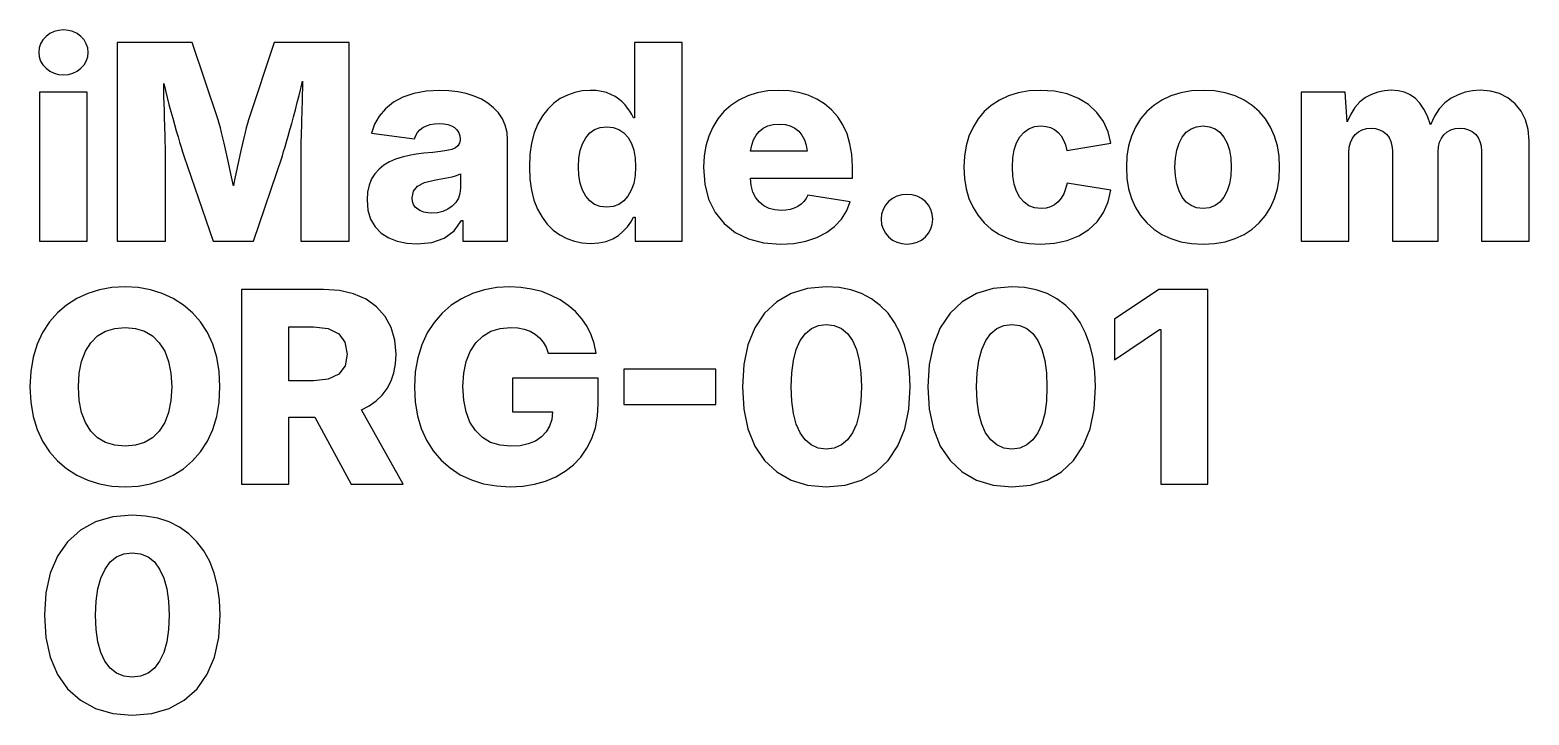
# Model space of a CAD drawing. Header units: metres. Extents: x 0.8 to 39.6, y 0.8 to 10.4.
# Drawn here: x 18.6 to 39.6, y 0.8 to 10.4 of the extents above; entities that cross this region are included whole.
import ezdxf

# ---------------------------------------------------------------- set-up
doc = ezdxf.new("R2010")
doc.units = ezdxf.units.M

msp = doc.modelspace()

# ---------------------------------------------------------------- linework, layer by layer
for p, q in [((18.829, 10.3088), (18.7846, 10.2606)), ((18.8822, 10.3489), (18.829, 10.3088)), ((18.9404, 10.3775), (18.8822, 10.3489)), ((19.0036, 10.3946), (18.9404, 10.3775)), ((19.0719, 10.4004), (19.0036, 10.3946)), ((19.1409, 10.3946), (19.0719, 10.4004)), ((19.2048, 10.3775), (19.1409, 10.3946)), ((19.2633, 10.3489), (19.2048, 10.3775)), ((19.3166, 10.3088), (19.2633, 10.3489)), ((19.361, 10.2606), (19.3166, 10.3088)), ((18.734, 10.1495), (18.7276, 10.0865)), ((18.7276, 10.0865), (18.734, 10.0236)), ((18.753, 10.2075), (18.734, 10.1495)), ((18.7846, 10.2606), (18.753, 10.2075)), ((19.3926, 10.2075), (19.361, 10.2606)), ((19.4117, 10.1495), (19.3926, 10.2075)), ((19.418, 10.0865), (19.4117, 10.1495)), ((19.4117, 10.0236), (19.418, 10.0865)), ((20.876, 10.2229), (19.8242, 10.2229)), ((19.8242, 10.2229), (19.8242, 7.43959)), ((21.2393, 9.13945), (20.876, 10.2229)), ((22.0214, 10.2229), (21.6638, 9.13945)), ((23.0751, 10.2229), (22.0214, 10.2229)), ((23.0751, 7.43959), (23.0751, 10.2229)), ((27.7363, 10.2229), (27.0709, 10.2229)), ((27.0709, 10.2229), (27.0709, 9.16933)), ((27.7363, 7.43959), (27.7363, 10.2229)), ((18.734, 10.0236), (18.753, 9.96558)), ((18.753, 9.96558), (18.7846, 9.91245)), ((18.7846, 9.91245), (18.829, 9.86423)), ((19.3166, 9.86423), (19.361, 9.91245)), ((19.361, 9.91245), (19.3926, 9.96558)), ((19.3926, 9.96558), (19.4117, 10.0236)), ((18.829, 9.86423), (18.8822, 9.82419)), ((18.8822, 9.82419), (18.9404, 9.79558)), ((18.9404, 9.79558), (19.0036, 9.77843)), ((19.0036, 9.77843), (19.0719, 9.77271)), ((19.0719, 9.77271), (19.1409, 9.77843)), ((19.1409, 9.77843), (19.2048, 9.79558)), ((19.2048, 9.79558), (19.2633, 9.82419)), ((19.2633, 9.82419), (19.3166, 9.86423)), ((22.3969, 9.58206), (22.4211, 9.68117)), ((22.4211, 9.68117), (22.4191, 9.58684)), ((19.4065, 9.528), (18.7391, 9.528)), ((18.7391, 9.528), (18.7391, 7.43959)), ((19.4065, 7.43959), (19.4065, 9.528)), ((20.4783, 9.55717), (20.4763, 9.64941)), ((20.4763, 9.64941), (20.5005, 9.55153)), ((20.4806, 9.46355), (20.4783, 9.55717)), ((20.4831, 9.36852), (20.4806, 9.46355)), ((20.5005, 9.55153), (20.5253, 9.45399)), ((20.5253, 9.45399), (20.5507, 9.3568)), ((22.3467, 9.38312), (22.3721, 9.48271)), ((22.3721, 9.48271), (22.3969, 9.58206)), ((22.4168, 9.49065), (22.4143, 9.39258)), ((22.4191, 9.58684), (22.4168, 9.49065)), ((23.8277, 9.46011), (23.6951, 9.38696)), ((23.9798, 9.51236), (23.8277, 9.46011)), ((24.1514, 9.54372), (23.9798, 9.51236)), ((24.3425, 9.55417), (24.1514, 9.54372)), ((24.4722, 9.54913), (24.3425, 9.55417)), ((24.5956, 9.53407), (24.4722, 9.54913)), ((24.7127, 9.50896), (24.5956, 9.53407)), ((24.8234, 9.47382), (24.7127, 9.50896)), ((24.9255, 9.42892), (24.8234, 9.47382)), ((26.1304, 9.48901), (26.0315, 9.43834)), ((26.233, 9.52521), (26.1304, 9.48901)), ((26.3393, 9.54692), (26.233, 9.52521)), ((26.4494, 9.55417), (26.3393, 9.54692)), ((26.5313, 9.5506), (26.4494, 9.55417)), ((26.6071, 9.53992), (26.5313, 9.5506)), ((26.6767, 9.52211), (26.6071, 9.53992)), ((26.74, 9.49718), (26.6767, 9.52211)), ((26.7976, 9.46671), (26.74, 9.49718)), ((26.8497, 9.43227), (26.7976, 9.46671)), ((28.6564, 9.47798), (28.5326, 9.41873)), ((28.7908, 9.52031), (28.6564, 9.47798)), ((28.9357, 9.5457), (28.7908, 9.52031)), ((29.091, 9.55417), (28.9357, 9.5457)), ((29.2369, 9.54651), (29.091, 9.55417)), ((29.3743, 9.52357), (29.2369, 9.54651)), ((29.5032, 9.48534), (29.3743, 9.52357)), ((29.6236, 9.43181), (29.5032, 9.48534)), ((32.3082, 9.47798), (32.1818, 9.41873)), ((32.4462, 9.52031), (32.3082, 9.47798)), ((32.596, 9.5457), (32.4462, 9.52031)), ((32.7574, 9.55417), (32.596, 9.5457)), ((32.9529, 9.54167), (32.7574, 9.55417)), ((33.1301, 9.5042), (32.9529, 9.54167)), ((33.289, 9.44173), (33.1301, 9.5042)), ((34.5847, 9.47798), (34.4583, 9.41873)), ((34.7227, 9.52031), (34.5847, 9.47798)), ((34.8725, 9.5457), (34.7227, 9.52031)), ((35.0339, 9.55417), (34.8725, 9.5457)), ((35.1953, 9.5457), (35.0339, 9.55417)), ((35.3449, 9.52031), (35.1953, 9.5457)), ((35.4827, 9.47798), (35.3449, 9.52031)), ((35.6086, 9.41873), (35.4827, 9.47798)), ((37.0233, 9.528), (36.4094, 9.528)), ((36.4094, 9.528), (36.4094, 7.43959)), ((37.0539, 9.11331), (37.0233, 9.528)), ((37.3092, 9.45236), (37.2305, 9.39229)), ((37.3945, 9.49771), (37.3092, 9.45236)), ((37.483, 9.53012), (37.3945, 9.49771)), ((37.5747, 9.54956), (37.483, 9.53012)), ((37.6696, 9.55603), (37.5747, 9.54956)), ((37.7668, 9.54892), (37.6696, 9.55603)), ((37.8554, 9.52754), (37.7668, 9.54892)), ((37.9355, 9.49194), (37.8554, 9.52754)), ((38.0072, 9.44208), (37.9355, 9.49194)), ((38.605, 9.49246), (38.5082, 9.44302)), ((38.7049, 9.52779), (38.605, 9.49246)), ((38.8081, 9.54897), (38.7049, 9.52779)), ((38.9146, 9.55603), (38.8081, 9.54897)), ((39.0579, 9.54425), (38.9146, 9.55603)), ((39.1878, 9.50887), (39.0579, 9.54425)), ((39.3042, 9.44991), (39.1878, 9.50887)), ((39.407, 9.36736), (39.3042, 9.44991)), ((20.4858, 9.27208), (20.4831, 9.36852)), ((20.4886, 9.17664), (20.4858, 9.27208)), ((20.5507, 9.3568), (20.5767, 9.25996)), ((20.5767, 9.25996), (20.6027, 9.16522)), ((22.2947, 9.18529), (22.3207, 9.28329)), ((22.3207, 9.28329), (22.3467, 9.38312)), ((22.4115, 9.29262), (22.401, 8.91811)), ((22.4143, 9.39258), (22.4115, 9.29262)), ((23.5837, 9.29713), (23.4951, 9.19481)), ((23.6951, 9.38696), (23.5837, 9.29713)), ((25.0165, 9.37457), (24.9255, 9.42892)), ((25.0966, 9.31078), (25.0165, 9.37457)), ((25.1657, 9.2375), (25.0966, 9.31078)), ((25.8561, 9.29216), (25.7823, 9.1963)), ((25.9391, 9.37283), (25.8561, 9.29216)), ((26.0315, 9.43834), (25.9391, 9.37283)), ((26.8965, 9.39384), (26.8497, 9.43227)), ((26.9379, 9.35146), (26.8965, 9.39384)), ((26.9743, 9.30681), (26.9379, 9.35146)), ((27.0061, 9.26157), (26.9743, 9.30681)), ((27.0331, 9.21574), (27.0061, 9.26157)), ((28.3225, 9.25644), (28.2377, 9.15515)), ((28.4208, 9.3443), (28.3225, 9.25644)), ((28.5326, 9.41873), (28.4208, 9.3443)), ((29.7336, 9.36339), (29.6236, 9.43181)), ((29.8311, 9.2805), (29.7336, 9.36339)), ((29.9162, 9.18312), (29.8311, 9.2805)), ((31.9688, 9.25644), (31.8833, 9.15515)), ((32.0683, 9.3443), (31.9688, 9.25644)), ((32.1818, 9.41873), (32.0683, 9.3443)), ((33.4296, 9.35426), (33.289, 9.44173)), ((33.5477, 9.24547), (33.4296, 9.35426)), ((33.6393, 9.11891), (33.5477, 9.24547)), ((34.2453, 9.25644), (34.1598, 9.15515)), ((34.3448, 9.3443), (34.2453, 9.25644)), ((34.4583, 9.41873), (34.3448, 9.3443)), ((35.7216, 9.3443), (35.6086, 9.41873)), ((35.8208, 9.25644), (35.7216, 9.3443)), ((35.9062, 9.15515), (35.8208, 9.25644)), ((37.1617, 9.31575), (37.1028, 9.22276)), ((37.2305, 9.39229), (37.1617, 9.31575)), ((38.0711, 9.37624), (38.0072, 9.44208)), ((38.1279, 9.29263), (38.0711, 9.37624)), ((38.1777, 9.1913), (38.1279, 9.29263)), ((38.3411, 9.29381), (38.275, 9.19206)), ((38.4189, 9.37746), (38.3411, 9.29381)), ((38.5082, 9.44302), (38.4189, 9.37746)), ((39.4911, 9.26416), (39.407, 9.36736)), ((39.5511, 9.1432), (39.4911, 9.26416)), ((20.4964, 8.91061), (20.4886, 9.17664)), ((20.6027, 9.16522), (20.6281, 9.07433)), ((20.6281, 9.07433), (20.6529, 8.98727)), ((21.2542, 9.08821), (21.2393, 9.13945)), ((21.2701, 9.02972), (21.2542, 9.08821)), ((21.2872, 8.96399), (21.2701, 9.02972)), ((21.633, 9.02948), (21.616, 8.96347)), ((21.649, 9.08815), (21.633, 9.02948)), ((21.6638, 9.13945), (21.649, 9.08815)), ((22.2445, 9.00081), (22.2693, 9.09113)), ((22.2693, 9.09113), (22.2947, 9.18529)), ((23.4293, 9.07999), (23.3863, 8.95267)), ((23.4951, 9.19481), (23.4293, 9.07999)), ((24.0662, 9.00143), (24.1072, 9.03296)), ((24.1072, 9.03296), (24.1553, 9.0583)), ((24.1553, 9.0583), (24.2095, 9.0764)), ((24.2095, 9.0764), (24.27, 9.08727)), ((24.27, 9.08727), (24.3367, 9.0909)), ((24.3367, 9.0909), (24.401, 9.08722)), ((24.401, 9.08722), (24.4579, 9.07617)), ((24.4579, 9.07617), (24.5076, 9.05779)), ((24.5076, 9.05779), (24.5499, 9.03206)), ((24.5499, 9.03206), (24.5838, 8.99954)), ((25.2214, 9.15527), (25.1657, 9.2375)), ((25.2611, 9.0645), (25.2214, 9.15527)), ((25.2849, 8.96521), (25.2611, 9.0645)), ((25.7179, 9.08527), (25.6656, 8.9586)), ((25.7823, 9.1963), (25.7179, 9.08527)), ((26.5122, 9.00568), (26.5918, 9.03458)), ((26.5918, 9.03458), (26.6827, 9.0442)), ((26.6827, 9.0442), (26.773, 9.03474)), ((26.773, 9.03474), (26.8526, 9.00636)), ((27.0556, 9.16933), (27.0331, 9.21574)), ((27.0709, 9.16933), (27.0556, 9.16933)), ((28.1664, 9.04045), (28.1099, 8.91414)), ((28.2377, 9.15515), (28.1664, 9.04045)), ((28.8743, 9.02429), (28.9392, 9.05609)), ((28.9392, 9.05609), (29.0134, 9.07518)), ((29.0134, 9.07518), (29.0968, 9.08156)), ((29.0968, 9.08156), (29.1791, 9.0753)), ((29.1791, 9.0753), (29.2521, 9.05656)), ((29.2521, 9.05656), (29.3158, 9.02534)), ((29.9889, 9.07127), (29.9162, 9.18312)), ((30.047, 8.94559), (29.9889, 9.07127)), ((31.8118, 9.04045), (31.7553, 8.91414)), ((31.8833, 9.15515), (31.8118, 9.04045)), ((32.5954, 9.01735), (32.6748, 9.0459)), ((32.6748, 9.0459), (32.7651, 9.05542)), ((32.7651, 9.05542), (32.8352, 9.0498)), ((32.8352, 9.0498), (32.8982, 9.03299)), ((32.8982, 9.03299), (32.9542, 9.00496)), ((33.7041, 8.97459), (33.6393, 9.11891)), ((34.0883, 9.04045), (34.0318, 8.91414)), ((34.1598, 9.15515), (34.0883, 9.04045)), ((34.8652, 9.01617), (34.9439, 9.04561)), ((34.9439, 9.04561), (35.0339, 9.05542)), ((35.0339, 9.05542), (35.1239, 9.04561)), ((35.1239, 9.04561), (35.2027, 9.01617)), ((35.9776, 9.04045), (35.9062, 9.15515)), ((36.0341, 8.91414), (35.9776, 9.04045)), ((37.1028, 9.22276), (37.0539, 9.11331)), ((38.2204, 9.0722), (38.1777, 9.1913)), ((38.275, 9.19206), (38.2204, 9.0722)), ((39.5872, 9.0045), (39.5511, 9.1432)), ((20.4984, 8.83093), (20.4964, 8.91061)), ((20.5, 8.75908), (20.4984, 8.83093)), ((20.6529, 8.98727), (20.6771, 8.90408)), ((20.6771, 8.90408), (20.7, 8.82655)), ((20.7, 8.82655), (20.7211, 8.75652)), ((21.3053, 8.89102), (21.2872, 8.96399)), ((21.324, 8.81291), (21.3053, 8.89102)), ((21.5979, 8.89009), (21.5792, 8.81163)), ((21.616, 8.96347), (21.5979, 8.89009)), ((22.1759, 8.76096), (22.1973, 8.83374)), ((22.1973, 8.83374), (22.2203, 8.91435)), ((22.2203, 8.91435), (22.2445, 9.00081)), ((22.3989, 8.83585), (22.3974, 8.76189)), ((22.401, 8.91811), (22.3989, 8.83585)), ((23.3863, 8.95267), (23.9906, 8.87607)), ((23.9906, 8.87607), (24.0079, 8.923)), ((24.0079, 8.923), (24.0331, 8.96478)), ((24.0331, 8.96478), (24.0662, 9.00143)), ((24.5838, 8.99954), (24.608, 8.96083)), ((24.608, 8.96083), (24.6225, 8.91594)), ((24.6274, 8.85739), (24.62, 8.81285)), ((24.6225, 8.91594), (24.6274, 8.86485)), ((24.6274, 8.86485), (24.6274, 8.85739)), ((25.2929, 8.85739), (25.2849, 8.96521)), ((25.2929, 7.43959), (25.2929, 8.85739)), ((25.6656, 8.9586), (25.6283, 8.81583)), ((26.3424, 8.80678), (26.3872, 8.89009)), ((26.3872, 8.89009), (26.444, 8.95752)), ((26.444, 8.95752), (26.5122, 9.00568)), ((26.8526, 9.00636), (26.9216, 8.95908)), ((26.9216, 8.95908), (26.98, 8.89287)), ((26.98, 8.89287), (27.0264, 8.81044)), ((28.1099, 8.91414), (28.0696, 8.778)), ((28.7119, 8.78658), (28.737, 8.85995)), ((28.737, 8.85995), (28.7726, 8.92435)), ((28.7726, 8.92435), (28.8185, 8.97975)), ((28.8185, 8.97975), (28.8743, 9.02429)), ((29.3158, 9.02534), (29.3702, 8.98161)), ((29.3702, 8.98161), (29.4149, 8.9268)), ((29.4149, 8.9268), (29.4496, 8.8623)), ((29.4496, 8.8623), (29.4742, 8.7881)), ((30.0885, 8.80672), (30.047, 8.94559)), ((31.7553, 8.91414), (31.715, 8.778)), ((32.3898, 8.72125), (32.4227, 8.81961)), ((32.4227, 8.81961), (32.4687, 8.90314)), ((32.4687, 8.90314), (32.5266, 8.96976)), ((32.5266, 8.96976), (32.5954, 9.01735)), ((32.9542, 9.00496), (33.0032, 8.96573)), ((33.0032, 8.96573), (33.0449, 8.91623)), ((33.0449, 8.91623), (33.0794, 8.85739)), ((33.0794, 8.85739), (33.1066, 8.7892)), ((33.7423, 8.81255), (33.7041, 8.97459)), ((34.0318, 8.91414), (33.9915, 8.778)), ((34.697, 8.81349), (34.7413, 8.89848)), ((34.7413, 8.89848), (34.7976, 8.96715)), ((34.7976, 8.96715), (34.8652, 9.01617)), ((35.2027, 9.01617), (35.2702, 8.96715)), ((35.2702, 8.96715), (35.3265, 8.89848)), ((35.3265, 8.89848), (35.3708, 8.81349)), ((36.0745, 8.778), (36.0341, 8.91414)), ((37.0823, 8.75745), (37.0986, 8.82562)), ((37.0986, 8.82562), (37.1258, 8.88448)), ((37.1258, 8.88448), (37.1638, 8.93396)), ((37.1638, 8.93396), (37.2104, 8.97321)), ((37.2104, 8.97321), (37.263, 9.00124)), ((37.263, 9.00124), (37.3218, 9.01805)), ((37.3218, 9.01805), (37.3866, 9.02365)), ((37.3866, 9.02365), (37.4496, 9.01834)), ((37.4496, 9.01834), (37.5064, 9.0024)), ((37.5064, 9.0024), (37.5571, 8.97583)), ((37.5571, 8.97583), (37.6018, 8.93864)), ((37.6018, 8.93864), (37.6382, 8.89247)), ((37.6382, 8.89247), (37.6642, 8.83894)), ((37.6642, 8.83894), (37.6797, 8.77805)), ((38.3307, 8.76404), (38.3461, 8.82773)), ((38.3461, 8.82773), (38.3718, 8.88406)), ((38.3718, 8.88406), (38.4078, 8.93303)), ((38.4078, 8.93303), (38.4526, 8.97267)), ((38.4526, 8.97267), (38.5049, 9.00099)), ((38.5049, 9.00099), (38.5645, 9.01799)), ((38.5645, 9.01799), (38.6315, 9.02365)), ((38.6315, 9.02365), (38.6946, 9.01851)), ((38.6946, 9.01851), (38.7518, 9.0031)), ((38.7518, 9.0031), (38.8031, 8.97742)), ((38.8031, 8.97742), (38.8486, 8.94145)), ((38.8486, 8.94145), (38.8858, 8.89557)), ((38.8858, 8.89557), (38.9124, 8.84012)), ((38.9124, 8.84012), (38.9284, 8.77509)), ((39.5992, 8.84805), (39.5872, 9.0045)), ((39.5992, 7.43959), (39.5992, 8.84805)), ((20.5008, 8.69504), (20.5, 8.75908)), ((20.5011, 8.63882), (20.5008, 8.69504)), ((20.5011, 7.43959), (20.5011, 8.63882)), ((20.7211, 8.75652), (20.7402, 8.69392)), ((20.7402, 8.69392), (20.7574, 8.63882)), ((20.7574, 8.63882), (21.1685, 7.43959)), ((21.3428, 8.73178), (21.324, 8.81291)), ((21.3617, 8.6476), (21.3428, 8.73178)), ((21.3808, 8.56038), (21.3617, 8.6476)), ((21.5419, 8.6463), (21.5233, 8.55943)), ((21.5606, 8.73038), (21.5419, 8.6463)), ((21.5792, 8.81163), (21.5606, 8.73038)), ((21.7327, 7.43959), (22.1381, 8.63882)), ((22.1381, 8.63882), (22.1561, 8.69598)), ((22.1561, 8.69598), (22.1759, 8.76096)), ((22.3965, 8.69621), (22.3962, 8.63882)), ((22.3962, 8.63882), (22.3962, 7.43959)), ((22.3974, 8.76189), (22.3965, 8.69621)), ((23.8164, 8.61816), (23.7238, 8.58839)), ((23.9134, 8.64211), (23.8164, 8.61816)), ((24.0148, 8.6602), (23.9134, 8.64211)), ((24.1206, 8.67245), (24.0148, 8.6602)), ((24.2468, 8.68431), (24.1206, 8.67245)), ((24.3537, 8.69745), (24.2468, 8.68431)), ((24.4413, 8.71187), (24.3537, 8.69745)), ((24.5098, 8.72757), (24.4413, 8.71187)), ((24.5612, 8.74794), (24.5098, 8.72757)), ((24.598, 8.77638), (24.5612, 8.74794)), ((24.62, 8.81285), (24.598, 8.77638)), ((25.6059, 8.65694), (25.5984, 8.48193)), ((25.6283, 8.81583), (25.6059, 8.65694)), ((26.2913, 8.60271), (26.3105, 8.71098)), ((26.3105, 8.71098), (26.3424, 8.80678)), ((27.0264, 8.81044), (27.0596, 8.71448)), ((27.0596, 8.71448), (27.0795, 8.60498)), ((28.0454, 8.63206), (28.0373, 8.47632)), ((28.0696, 8.778), (28.0454, 8.63206)), ((28.6971, 8.70421), (28.7119, 8.78658)), ((29.4888, 8.70421), (28.6971, 8.70421)), ((29.4742, 8.7881), (29.4888, 8.70421)), ((30.1135, 8.65465), (30.0885, 8.80672)), ((30.1218, 8.4894), (30.1135, 8.65465)), ((31.6908, 8.63206), (31.6827, 8.47632)), ((31.715, 8.778), (31.6908, 8.63206)), ((32.3701, 8.60806), (32.3898, 8.72125)), ((33.1066, 8.7892), (33.1265, 8.71169)), ((33.1265, 8.71169), (33.7423, 8.81255)), ((33.9673, 8.63206), (33.9592, 8.47632)), ((33.9915, 8.778), (33.9673, 8.63206)), ((34.6463, 8.60428), (34.6653, 8.71542)), ((34.6653, 8.71542), (34.697, 8.81349)), ((35.3708, 8.81349), (35.4025, 8.71542)), ((35.4025, 8.71542), (35.4215, 8.60428)), ((36.0987, 8.63206), (36.0745, 8.778)), ((36.1067, 8.47632), (36.0987, 8.63206)), ((37.0768, 8.67992), (37.0823, 8.75745)), ((37.0768, 7.43959), (37.0768, 8.67992)), ((37.6797, 8.77805), (37.685, 8.70981)), ((37.685, 8.70981), (37.685, 7.43959)), ((38.3256, 8.69301), (38.3307, 8.76404)), ((38.3256, 7.43959), (38.3256, 8.69301)), ((38.9284, 8.77509), (38.9337, 8.70047)), ((38.9337, 8.70047), (38.9337, 7.43959)), ((21.3997, 8.47235), (21.3808, 8.56038)), ((21.4181, 8.38573), (21.3997, 8.47235)), ((21.5049, 8.47183), (21.4872, 8.3855)), ((21.5233, 8.55943), (21.5049, 8.47183)), ((23.4931, 8.45041), (23.4341, 8.38666)), ((23.561, 8.50528), (23.4931, 8.45041)), ((23.6379, 8.55127), (23.561, 8.50528)), ((23.7238, 8.58839), (23.6379, 8.55127)), ((25.5984, 8.48193), (25.6055, 8.31177)), ((26.2849, 8.48193), (26.2913, 8.60271)), ((26.2913, 8.3611), (26.2849, 8.48193)), ((27.0795, 8.60498), (27.0862, 8.48193)), ((27.0862, 8.48193), (27.0795, 8.36034)), ((28.0373, 8.47632), (28.0553, 8.23856)), ((30.1218, 8.32501), (30.1218, 8.4894)), ((31.6827, 8.47632), (31.6908, 8.32063)), ((32.3635, 8.48006), (32.3701, 8.60806)), ((32.3701, 8.35262), (32.3635, 8.48006)), ((33.9592, 8.47632), (33.9673, 8.32063)), ((34.64, 8.48006), (34.6463, 8.60428)), ((34.6463, 8.35567), (34.64, 8.48006)), ((35.4215, 8.60428), (35.4279, 8.48006)), ((35.4279, 8.48006), (35.4215, 8.35567)), ((36.0987, 8.32063), (36.1067, 8.47632)), ((21.436, 8.30051), (21.4181, 8.38573)), ((21.4535, 8.21667), (21.436, 8.30051)), ((21.47, 8.30045), (21.4535, 8.21667)), ((21.4872, 8.3855), (21.47, 8.30045)), ((23.3523, 8.22649), (23.3319, 8.12852)), ((23.3864, 8.31252), (23.3523, 8.22649)), ((23.4341, 8.38666), (23.3864, 8.31252)), ((23.9754, 8.14043), (24.0331, 8.21246)), ((24.0331, 8.21246), (24.1293, 8.26465)), ((24.1293, 8.26465), (24.264, 8.297)), ((24.264, 8.297), (24.3119, 8.30481)), ((24.3119, 8.30481), (24.3616, 8.31332)), ((24.3616, 8.31332), (24.4132, 8.32256)), ((24.4132, 8.32256), (24.4667, 8.33247)), ((24.4667, 8.33247), (24.518, 8.34334)), ((24.518, 8.34334), (24.5628, 8.35536)), ((24.5628, 8.35536), (24.6012, 8.36856)), ((24.6012, 8.36856), (24.6331, 8.38293)), ((24.6331, 8.38293), (24.6331, 8.18304)), ((25.6055, 8.31177), (25.6271, 8.1562)), ((26.3105, 8.25264), (26.2913, 8.3611)), ((26.3424, 8.15656), (26.3105, 8.25264)), ((27.0594, 8.25146), (27.0259, 8.15532)), ((27.0795, 8.36034), (27.0594, 8.25146)), ((28.0553, 8.23856), (28.1093, 8.02777)), ((28.7048, 8.21906), (28.6933, 8.32501)), ((28.6933, 8.32501), (30.1218, 8.32501)), ((28.7298, 8.12723), (28.7048, 8.21906)), ((31.6908, 8.32063), (31.715, 8.17487)), ((32.3898, 8.2393), (32.3701, 8.35262)), ((32.4227, 8.14012), (32.3898, 8.2393)), ((33.1284, 8.25403), (33.1092, 8.17464)), ((33.7442, 8.15691), (33.1284, 8.25403)), ((33.9673, 8.32063), (33.9915, 8.17487)), ((34.6653, 8.24399), (34.6463, 8.35567)), ((34.697, 8.14503), (34.6653, 8.24399)), ((35.4025, 8.24399), (35.3708, 8.14503)), ((35.4215, 8.35567), (35.4025, 8.24399)), ((36.0745, 8.17487), (36.0987, 8.32063)), ((23.3319, 8.12852), (23.3251, 8.01866)), ((23.3251, 8.01866), (23.3375, 7.87343)), ((23.9562, 8.04854), (23.9754, 8.14043)), ((23.961, 7.99934), (23.9562, 8.04854)), ((23.9755, 7.95633), (23.961, 7.99934)), ((24.5675, 7.98303), (24.5165, 7.93085)), ((24.604, 8.04247), (24.5675, 7.98303)), ((24.6258, 8.10913), (24.604, 8.04247)), ((24.6331, 8.18304), (24.6258, 8.10913)), ((25.6271, 8.1562), (25.6629, 8.01523)), ((25.6629, 8.01523), (25.7131, 7.88884)), ((26.3872, 8.07285), (26.3424, 8.15656)), ((26.444, 8.005), (26.3872, 8.07285)), ((26.5122, 7.95656), (26.444, 8.005)), ((26.9204, 8.00447), (26.8514, 7.95631)), ((26.979, 8.0719), (26.9204, 8.00447)), ((27.0259, 8.15532), (26.979, 8.0719)), ((28.1093, 8.02777), (28.1992, 7.84395)), ((28.7684, 8.04953), (28.7298, 8.12723)), ((28.8204, 7.98596), (28.7684, 8.04953)), ((28.8837, 7.93652), (28.8204, 7.98596)), ((29.4419, 7.99554), (29.4039, 7.95871)), ((29.4728, 8.03856), (29.4419, 7.99554)), ((29.4964, 8.08777), (29.4728, 8.03856)), ((30.0912, 7.99252), (29.4964, 8.08777)), ((30.0402, 7.86397), (30.0912, 7.99252)), ((30.6298, 7.99718), (30.5842, 7.94411)), ((30.685, 8.04091), (30.6298, 7.99718)), ((30.7462, 8.07214), (30.685, 8.04091)), ((30.8136, 8.09088), (30.7462, 8.07214)), ((30.887, 8.09714), (30.8136, 8.09088)), ((30.9605, 8.09088), (30.887, 8.09714)), ((31.0278, 8.07214), (30.9605, 8.09088)), ((31.0891, 8.04091), (31.0278, 8.07214)), ((31.1442, 7.99718), (31.0891, 8.04091)), ((31.1898, 7.94411), (31.1442, 7.99718)), ((31.715, 8.17487), (31.7553, 8.03903)), ((31.7553, 8.03903), (31.8118, 7.9131)), ((32.4687, 8.05507), (32.4227, 8.14012)), ((32.5266, 7.98683), (32.4687, 8.05507)), ((32.5954, 7.93811), (32.5266, 7.98683)), ((33.0051, 7.99252), (32.9553, 7.95166)), ((33.0476, 8.04388), (33.0051, 7.99252)), ((33.0823, 8.1046), (33.0476, 8.04388)), ((33.1092, 8.17464), (33.0823, 8.1046)), ((33.6414, 7.84283), (33.7061, 7.99059)), ((33.7061, 7.99059), (33.7442, 8.15691)), ((33.9915, 8.17487), (34.0318, 8.03903)), ((34.0318, 8.03903), (34.0883, 7.9131)), ((34.7413, 8.05882), (34.697, 8.14503)), ((34.7976, 7.98895), (34.7413, 8.05882)), ((34.8652, 7.93904), (34.7976, 7.98895)), ((35.2702, 7.98895), (35.2027, 7.93904)), ((35.3265, 8.05882), (35.2702, 7.98895)), ((35.3708, 8.14503), (35.3265, 8.05882)), ((35.9776, 7.9131), (36.0341, 8.03903)), ((36.0341, 8.03903), (36.0745, 8.17487)), ((23.3375, 7.87343), (23.3746, 7.7478)), ((23.9997, 7.91949), (23.9755, 7.95633)), ((24.0336, 7.88884), (23.9997, 7.91949)), ((24.075, 7.86473), (24.0336, 7.88884)), ((24.1218, 7.8475), (24.075, 7.86473)), ((24.174, 7.83716), (24.1218, 7.8475)), ((24.2315, 7.83372), (24.174, 7.83716)), ((24.3125, 7.8398), (24.2315, 7.83372)), ((24.3869, 7.858), (24.3125, 7.8398)), ((24.4549, 7.88835), (24.3869, 7.858)), ((24.5165, 7.93085), (24.4549, 7.88835)), ((25.7131, 7.88884), (25.7755, 7.7771)), ((25.7755, 7.7771), (25.8479, 7.68008)), ((26.5918, 7.92747), (26.5122, 7.95656)), ((26.6827, 7.91779), (26.5918, 7.92747)), ((26.7722, 7.92741), (26.6827, 7.91779)), ((26.8514, 7.95631), (26.7722, 7.92741)), ((27.0188, 7.70853), (27.0556, 7.77769)), ((27.0556, 7.77769), (27.0785, 7.77769)), ((27.0785, 7.77769), (27.0785, 7.43959)), ((28.1992, 7.84395), (28.3251, 7.6871)), ((28.956, 7.90121), (28.8837, 7.93652)), ((29.0372, 7.88004), (28.956, 7.90121)), ((29.1273, 7.87297), (29.0372, 7.88004)), ((29.192, 7.87642), (29.1273, 7.87297)), ((29.2521, 7.88675), (29.192, 7.87642)), ((29.3077, 7.90396), (29.2521, 7.88675)), ((29.3587, 7.92807), (29.3077, 7.90396)), ((29.4039, 7.95871), (29.3587, 7.92807)), ((29.9676, 7.74921), (30.0402, 7.86397)), ((30.5321, 7.81943), (30.5256, 7.7478)), ((30.5517, 7.88487), (30.5321, 7.81943)), ((30.5842, 7.94411), (30.5517, 7.88487)), ((31.2224, 7.88487), (31.1898, 7.94411)), ((31.2419, 7.81943), (31.2224, 7.88487)), ((31.2484, 7.7478), (31.2419, 7.81943)), ((31.8118, 7.9131), (31.8833, 7.79881)), ((31.8833, 7.79881), (31.9688, 7.69783)), ((32.6748, 7.90886), (32.5954, 7.93811)), ((32.7651, 7.89911), (32.6748, 7.90886)), ((32.8353, 7.90495), (32.7651, 7.89911)), ((32.8987, 7.92247), (32.8353, 7.90495)), ((32.9553, 7.95166), (32.8987, 7.92247)), ((33.5502, 7.71365), (33.6414, 7.84283)), ((34.0883, 7.9131), (34.1598, 7.79881)), ((34.1598, 7.79881), (34.2453, 7.69783)), ((34.9439, 7.90909), (34.8652, 7.93904)), ((35.0339, 7.89911), (34.9439, 7.90909)), ((35.1239, 7.90909), (35.0339, 7.89911)), ((35.2027, 7.93904), (35.1239, 7.90909)), ((35.8208, 7.69783), (35.9062, 7.79881)), ((35.9062, 7.79881), (35.9776, 7.9131)), ((23.3746, 7.7478), (23.4364, 7.6418)), ((23.4364, 7.6418), (23.523, 7.5554)), ((24.4046, 7.48489), (24.543, 7.58821)), ((24.543, 7.58821), (24.6484, 7.73285)), ((24.6484, 7.73285), (24.6656, 7.73285)), ((24.6656, 7.73285), (24.6656, 7.43959)), ((25.8479, 7.68008), (25.9304, 7.59778)), ((25.9304, 7.59778), (26.0229, 7.53018)), ((26.8462, 7.52272), (26.9141, 7.58102)), ((26.9141, 7.58102), (26.9716, 7.64296)), ((26.9716, 7.64296), (27.0188, 7.70853)), ((28.3251, 7.6871), (28.4825, 7.56165)), ((28.4825, 7.56165), (28.6667, 7.47205)), ((29.6223, 7.49072), (29.7575, 7.561)), ((29.7575, 7.561), (29.8734, 7.64821)), ((29.8734, 7.64821), (29.9676, 7.74921)), ((30.5256, 7.7478), (30.5321, 7.677)), ((30.5321, 7.677), (30.5517, 7.61214)), ((30.5517, 7.61214), (30.5842, 7.55324)), ((31.1898, 7.55324), (31.2224, 7.61214)), ((31.2224, 7.61214), (31.2419, 7.677)), ((31.2419, 7.677), (31.2484, 7.7478)), ((31.9688, 7.69783), (32.0683, 7.61015)), ((32.0683, 7.61015), (32.1818, 7.53577)), ((33.2921, 7.51437), (33.4325, 7.60303)), ((33.4325, 7.60303), (33.5502, 7.71365)), ((34.2453, 7.69783), (34.3448, 7.61015)), ((34.3448, 7.61015), (34.4583, 7.53577)), ((35.6086, 7.53577), (35.7216, 7.61015)), ((35.7216, 7.61015), (35.8208, 7.69783)), ((18.7391, 7.43959), (19.4065, 7.43959)), ((19.8242, 7.43959), (20.5011, 7.43959)), ((21.1685, 7.43959), (21.7327, 7.43959)), ((22.3962, 7.43959), (23.0751, 7.43959)), ((23.523, 7.5554), (23.6289, 7.4884)), ((23.6289, 7.4884), (23.7484, 7.44054)), ((23.7484, 7.44054), (23.8818, 7.4118)), ((23.8818, 7.4118), (24.0288, 7.40224)), ((24.0288, 7.40224), (24.2332, 7.4229)), ((24.2332, 7.4229), (24.4046, 7.48489)), ((24.6656, 7.43959), (25.2929, 7.43959)), ((26.0229, 7.53018), (26.1231, 7.47746)), ((26.1231, 7.47746), (26.2285, 7.43982)), ((26.2285, 7.43982), (26.3392, 7.41724)), ((26.3392, 7.41724), (26.4551, 7.4097)), ((26.4551, 7.4097), (26.5713, 7.41676)), ((26.5713, 7.41676), (26.6752, 7.43796)), ((26.6752, 7.43796), (26.7669, 7.47327)), ((26.7669, 7.47327), (26.8462, 7.52272)), ((27.0785, 7.43959), (27.7363, 7.43959)), ((28.6667, 7.47205), (28.8779, 7.41829)), ((28.8779, 7.41829), (29.1159, 7.40036)), ((29.1159, 7.40036), (29.3016, 7.4104)), ((29.3016, 7.4104), (29.4704, 7.44052)), ((29.4704, 7.44052), (29.6223, 7.49072)), ((30.5842, 7.55324), (30.6298, 7.50029)), ((30.6298, 7.50029), (30.685, 7.45657)), ((30.685, 7.45657), (30.7462, 7.42534)), ((30.7462, 7.42534), (30.8136, 7.4066)), ((30.8136, 7.4066), (30.887, 7.40036)), ((30.887, 7.40036), (30.9605, 7.4066)), ((30.9605, 7.4066), (31.0278, 7.42534)), ((31.0278, 7.42534), (31.0891, 7.45657)), ((31.0891, 7.45657), (31.1442, 7.50029)), ((31.1442, 7.50029), (31.1898, 7.55324)), ((32.1818, 7.53577), (32.3082, 7.47653)), ((32.3082, 7.47653), (32.4462, 7.43422)), ((32.4462, 7.43422), (32.596, 7.40883)), ((32.596, 7.40883), (32.7574, 7.40036)), ((32.7574, 7.40036), (32.9545, 7.41302)), ((32.9545, 7.41302), (33.1327, 7.45103)), ((33.1327, 7.45103), (33.2921, 7.51437)), ((34.4583, 7.53577), (34.5847, 7.47653)), ((34.5847, 7.47653), (34.7227, 7.43422)), ((34.7227, 7.43422), (34.8725, 7.40883)), ((34.8725, 7.40883), (35.0339, 7.40036)), ((35.0339, 7.40036), (35.1953, 7.40883)), ((35.1953, 7.40883), (35.3449, 7.43422)), ((35.3449, 7.43422), (35.4827, 7.47653)), ((35.4827, 7.47653), (35.6086, 7.53577)), ((36.4094, 7.43959), (37.0768, 7.43959)), ((37.685, 7.43959), (38.3256, 7.43959)), ((38.9337, 7.43959), (39.5992, 7.43959)), ((19.5777, 6.75978), (19.4129, 6.70888)), ((19.7521, 6.79031), (19.5777, 6.75978)), ((19.9359, 6.80051), (19.7521, 6.79031)), ((20.1181, 6.79031), (19.9359, 6.80051)), ((20.2913, 6.75978), (20.1181, 6.79031)), ((20.4555, 6.70888), (20.2913, 6.75978)), ((22.7131, 6.76389), (21.5684, 6.76389)), ((21.5684, 6.76389), (21.5684, 4.03709)), ((22.9371, 6.74861), (22.7131, 6.76389)), ((23.136, 6.7028), (22.9371, 6.74861)), ((24.9683, 6.75909), (24.8038, 6.70734)), ((25.1416, 6.79015), (24.9683, 6.75909)), ((25.3239, 6.80051), (25.1416, 6.79015)), ((25.4806, 6.79312), (25.3239, 6.80051)), ((25.6298, 6.77098), (25.4806, 6.79312)), ((25.7715, 6.7341), (25.6298, 6.77098)), ((25.9056, 6.68245), (25.7715, 6.7341)), ((29.4953, 6.77739), (29.2641, 6.70807)), ((29.7569, 6.80051), (29.4953, 6.77739)), ((29.9351, 6.7901), (29.7569, 6.80051)), ((30.0998, 6.75887), (29.9351, 6.7901)), ((30.2513, 6.70682), (30.0998, 6.75887)), ((32.0921, 6.77739), (31.8609, 6.70807)), ((32.3537, 6.80051), (32.0921, 6.77739)), ((32.5319, 6.7901), (32.3537, 6.80051)), ((32.6967, 6.75887), (32.5319, 6.7901)), ((32.8481, 6.70682), (32.6967, 6.75887)), ((34.4158, 6.76389), (33.7927, 6.34663)), ((35.1007, 6.76389), (34.4158, 6.76389)), ((35.1007, 4.03709), (35.1007, 6.76389)), ((19.1148, 6.5468), (18.9876, 6.43721)), ((19.2576, 6.63762), (19.1148, 6.5468)), ((19.4129, 6.70888), (19.2576, 6.63762)), ((20.6106, 6.63762), (20.4555, 6.70888)), ((20.7534, 6.5468), (20.6106, 6.63762)), ((20.8806, 6.43721), (20.7534, 6.5468)), ((23.31, 6.62645), (23.136, 6.7028)), ((23.4591, 6.51956), (23.31, 6.62645)), ((23.5785, 6.3866), (23.4591, 6.51956)), ((24.505, 6.54279), (24.3771, 6.43219)), ((24.6483, 6.63487), (24.505, 6.54279)), ((24.8038, 6.70734), (24.6483, 6.63487)), ((26.0301, 6.61771), (25.9056, 6.68245)), ((26.1428, 6.54153), (26.0301, 6.61771)), ((26.2436, 6.45392), (26.1428, 6.54153)), ((29.0632, 6.59254), (28.8927, 6.4308)), ((29.2641, 6.70807), (29.0632, 6.59254)), ((30.3893, 6.63394), (30.2513, 6.70682)), ((30.513, 6.54147), (30.3893, 6.63394)), ((30.6213, 6.43059), (30.513, 6.54147)), ((31.66, 6.59254), (31.4895, 6.4308)), ((31.8609, 6.70807), (31.66, 6.59254)), ((32.9861, 6.63394), (32.8481, 6.70682)), ((33.1098, 6.54147), (32.9861, 6.63394)), ((33.2181, 6.43059), (33.1098, 6.54147)), ((18.876, 6.30888), (18.78, 6.16179)), ((18.9876, 6.43721), (18.876, 6.30888)), ((20.9922, 6.30888), (20.8806, 6.43721)), ((21.0882, 6.16179), (20.9922, 6.30888)), ((23.6638, 6.23203), (23.5785, 6.3866)), ((24.2648, 6.30305), (24.1679, 6.1554)), ((24.3771, 6.43219), (24.2648, 6.30305)), ((26.3326, 6.35486), (26.2436, 6.45392)), ((26.4073, 6.24626), (26.3326, 6.35486)), ((28.8927, 6.4308), (28.7569, 6.22766)), ((30.7143, 6.30128), (30.6213, 6.43059)), ((30.7918, 6.15355), (30.7143, 6.30128)), ((31.4895, 6.4308), (31.3537, 6.22766)), ((33.3111, 6.30128), (33.2181, 6.43059)), ((33.3887, 6.15355), (33.3111, 6.30128)), ((33.7927, 6.34663), (33.7927, 5.77933)), ((18.78, 6.16179), (18.7028, 5.99675)), ((19.4555, 6.01903), (19.551, 6.11272)), ((19.551, 6.11272), (19.6629, 6.17963)), ((19.6629, 6.17963), (19.7912, 6.21977)), ((19.7912, 6.21977), (19.9359, 6.23317)), ((19.9359, 6.23317), (20.0798, 6.21977)), ((20.0798, 6.21977), (20.2076, 6.17963)), ((20.2076, 6.17963), (20.3191, 6.11272)), ((20.3191, 6.11272), (20.4145, 6.01903)), ((21.1653, 5.99675), (21.0882, 6.16179)), ((22.2308, 5.48651), (22.2308, 6.24049)), ((22.2308, 6.24049), (22.5724, 6.24049)), ((22.5724, 6.24049), (22.7793, 6.2166)), ((22.7793, 6.2166), (22.9271, 6.14488)), ((22.9271, 6.14488), (23.0157, 6.02534)), ((23.7151, 6.05583), (23.6638, 6.23203)), ((24.1679, 6.1554), (24.0899, 5.99016)), ((24.8482, 6.01631), (24.9465, 6.11118)), ((24.9465, 6.11118), (25.0605, 6.17894)), ((25.0605, 6.17894), (25.19, 6.2196)), ((25.19, 6.2196), (25.3352, 6.23317)), ((25.3352, 6.23317), (25.4348, 6.22726)), ((25.4348, 6.22726), (25.5254, 6.20959)), ((25.5254, 6.20959), (25.6069, 6.18015)), ((25.6069, 6.18015), (25.6795, 6.1389)), ((25.6795, 6.1389), (25.742, 6.08704)), ((26.4656, 6.12999), (26.4073, 6.24626)), ((26.5073, 6.00607), (26.4656, 6.12999)), ((28.7569, 6.22766), (28.6598, 5.98793)), ((29.3928, 6.04742), (29.4634, 6.14709)), ((29.4634, 6.14709), (29.5477, 6.21829)), ((29.5477, 6.21829), (29.6455, 6.26102)), ((29.6455, 6.26102), (29.7569, 6.27525)), ((29.7569, 6.27525), (29.8691, 6.26102)), ((29.8691, 6.26102), (29.9675, 6.21829)), ((29.9675, 6.21829), (30.0521, 6.14709)), ((30.0521, 6.14709), (30.1228, 6.04742)), ((30.853, 5.98869), (30.7918, 6.15355)), ((31.3537, 6.22766), (31.2566, 5.98793)), ((31.9897, 6.04742), (32.0603, 6.14709)), ((32.0603, 6.14709), (32.1445, 6.21829)), ((32.1445, 6.21829), (32.2423, 6.26102)), ((32.2423, 6.26102), (32.3537, 6.27525)), ((32.3537, 6.27525), (32.466, 6.26102)), ((32.466, 6.26102), (32.5644, 6.21829)), ((32.5644, 6.21829), (32.6489, 6.14709)), ((32.6489, 6.14709), (32.7197, 6.04742)), ((33.4498, 5.98869), (33.3887, 6.15355)), ((33.7927, 5.77933), (34.4214, 6.20204)), ((34.4214, 6.20204), (34.4401, 6.20204)), ((34.4401, 6.20204), (34.4401, 4.03709)), ((18.7028, 5.99675), (18.6477, 5.81454)), ((19.3246, 5.7569), (19.3792, 5.89998)), ((19.3792, 5.89998), (19.4555, 6.01903)), ((20.4145, 6.01903), (20.4908, 5.89998)), ((20.4908, 5.89998), (20.5454, 5.7569)), ((21.2205, 5.81454), (21.1653, 5.99675)), ((23.0157, 6.02534), (23.0453, 5.85802)), ((23.7321, 5.85802), (23.7151, 6.05583)), ((24.0899, 5.99016), (24.0342, 5.80836)), ((24.7123, 5.75484), (24.7689, 5.89673)), ((24.7689, 5.89673), (24.8482, 6.01631)), ((25.742, 6.08704), (25.7933, 6.02568)), ((25.7933, 6.02568), (25.8334, 5.95482)), ((25.8334, 5.95482), (25.8625, 5.87447)), ((26.5324, 5.87447), (26.5073, 6.00607)), ((28.6598, 5.98793), (28.6016, 5.71159)), ((29.2971, 5.77132), (29.337, 5.92143)), ((29.337, 5.92143), (29.3928, 6.04742)), ((30.1228, 6.04742), (30.1787, 5.92143)), ((30.1787, 5.92143), (30.2186, 5.77132)), ((30.8967, 5.80791), (30.853, 5.98869)), ((31.2566, 5.98793), (31.1984, 5.71159)), ((31.894, 5.77132), (31.9338, 5.92143)), ((31.9338, 5.92143), (31.9897, 6.04742)), ((32.7197, 6.04742), (32.7755, 5.92143)), ((32.7755, 5.92143), (32.8154, 5.77132)), ((33.4935, 5.80791), (33.4498, 5.98869)), ((18.6477, 5.81454), (18.6146, 5.61519)), ((19.2919, 5.5898), (19.3246, 5.7569)), ((20.5454, 5.7569), (20.5781, 5.5898)), ((21.2535, 5.61519), (21.2205, 5.81454)), ((23.0159, 5.69548), (22.9275, 5.57938)), ((23.0453, 5.85802), (23.0159, 5.69548)), ((23.7005, 5.59723), (23.7242, 5.72235)), ((23.7242, 5.72235), (23.7321, 5.85802)), ((24.0342, 5.80836), (24.0008, 5.60997)), ((24.6784, 5.59065), (24.7123, 5.75484)), ((25.8625, 5.87447), (26.5324, 5.87447)), ((28.6016, 5.71159), (28.5822, 5.39867)), ((29.2732, 5.59706), (29.2971, 5.77132)), ((30.2186, 5.77132), (30.2425, 5.59706)), ((30.9229, 5.61124), (30.8967, 5.80791)), ((31.1984, 5.71159), (31.179, 5.39867)), ((31.87, 5.59706), (31.894, 5.77132)), ((32.8154, 5.77132), (32.8393, 5.59706)), ((33.5198, 5.61124), (33.4935, 5.80791)), ((18.6146, 5.61519), (18.6036, 5.39867)), ((19.281, 5.39867), (19.2919, 5.5898)), ((20.5781, 5.5898), (20.589, 5.39867)), ((21.2646, 5.39867), (21.2535, 5.61519)), ((22.5743, 5.48651), (22.2308, 5.48651)), ((22.7803, 5.50972), (22.5743, 5.48651)), ((22.9275, 5.57938), (22.7803, 5.50972)), ((23.6054, 5.37854), (23.6609, 5.48262)), ((23.6609, 5.48262), (23.7005, 5.59723)), ((24.0008, 5.60997), (23.9896, 5.395)), ((24.6671, 5.40414), (24.6784, 5.59065)), ((26.5624, 5.5231), (25.3633, 5.5231)), ((25.3633, 5.5231), (25.3633, 5.04912)), ((26.5624, 5.16441), (26.5624, 5.5231)), ((28.2099, 5.64572), (26.9207, 5.64572)), ((26.9207, 5.64572), (26.9207, 5.15343)), ((28.2099, 5.15343), (28.2099, 5.64572)), ((29.2652, 5.39867), (29.2732, 5.59706)), ((30.2425, 5.59706), (30.2504, 5.39867)), ((30.9317, 5.39867), (30.9229, 5.61124)), ((31.8621, 5.39867), (31.87, 5.59706)), ((32.8393, 5.59706), (32.8473, 5.39867)), ((33.5285, 5.39867), (33.5198, 5.61124)), ((18.6036, 5.39867), (18.6146, 5.18375)), ((19.2919, 5.20839), (19.281, 5.39867)), ((20.589, 5.39867), (20.5781, 5.20839)), ((21.2535, 5.18295), (21.2646, 5.39867)), ((23.4523, 5.20468), (23.5355, 5.28566)), ((23.5355, 5.28566), (23.6054, 5.37854)), ((23.9896, 5.395), (24.0002, 5.18729)), ((24.6781, 5.21593), (24.6671, 5.40414)), ((28.5822, 5.39867), (28.6016, 5.08583)), ((29.2731, 5.20125), (29.2652, 5.39867)), ((30.2504, 5.39867), (30.2425, 5.20125)), ((30.9124, 5.08658), (30.9317, 5.39867)), ((31.179, 5.39867), (31.1984, 5.08583)), ((31.87, 5.20125), (31.8621, 5.39867)), ((32.8473, 5.39867), (32.8393, 5.20125)), ((33.5092, 5.08658), (33.5285, 5.39867)), ((18.6146, 5.18375), (18.6477, 4.98552)), ((19.3246, 5.04202), (19.2919, 5.20839)), ((19.3792, 4.89957), (19.3246, 5.04202)), ((20.5454, 5.04202), (20.4908, 4.89957)), ((20.5781, 5.20839), (20.5454, 5.04202)), ((21.2205, 4.98416), (21.2535, 5.18295)), ((23.2461, 5.0784), (23.3558, 5.1356)), ((23.8297, 4.03709), (23.2461, 5.0784)), ((23.3558, 5.1356), (23.4523, 5.20468)), ((24.0002, 5.18729), (24.0318, 4.99422)), ((24.7112, 5.05026), (24.6781, 5.21593)), ((24.7663, 4.90712), (24.7112, 5.05026)), ((25.3633, 5.04912), (25.9225, 5.04912)), ((25.9225, 5.04912), (25.9106, 4.94412)), ((26.5525, 4.98878), (26.5624, 5.16441)), ((26.9207, 5.15343), (28.2099, 5.15343)), ((28.6016, 5.08583), (28.6598, 4.80984)), ((29.2969, 5.02808), (29.2731, 5.20125)), ((30.2425, 5.20125), (30.2186, 5.02808)), ((30.8545, 4.81099), (30.9124, 5.08658)), ((31.1984, 5.08583), (31.2566, 4.80984)), ((31.8937, 5.02808), (31.87, 5.20125)), ((32.8393, 5.20125), (32.8154, 5.02808)), ((33.4513, 4.81099), (33.5092, 5.08658)), ((18.6477, 4.98552), (18.7028, 4.80399)), ((19.4555, 4.78101), (19.3792, 4.89957)), ((20.4908, 4.89957), (20.4145, 4.78101)), ((21.1653, 4.80229), (21.2205, 4.98416)), ((22.2308, 4.97591), (22.5911, 4.97591)), ((22.2308, 4.03709), (22.2308, 4.97591)), ((22.5911, 4.97591), (23.1035, 4.03709)), ((24.0318, 4.99422), (24.0846, 4.81578)), ((24.8435, 4.7865), (24.7663, 4.90712)), ((25.8805, 4.85056), (25.8323, 4.76843)), ((25.9106, 4.94412), (25.8805, 4.85056)), ((26.5228, 4.82608), (26.5525, 4.98878)), ((29.3365, 4.87915), (29.2969, 5.02808)), ((29.3919, 4.75447), (29.3365, 4.87915)), ((30.1787, 4.87915), (30.1228, 4.75447)), ((30.2186, 5.02808), (30.1787, 4.87915)), ((31.9333, 4.87915), (31.8937, 5.02808)), ((31.9887, 4.75447), (31.9333, 4.87915)), ((32.7755, 4.87915), (32.7197, 4.75447)), ((32.8154, 5.02808), (32.7755, 4.87915)), ((18.7028, 4.80399), (18.78, 4.63916)), ((18.78, 4.63916), (18.876, 4.49208)), ((19.551, 4.68773), (19.4555, 4.78101)), ((19.6629, 4.62111), (19.551, 4.68773)), ((19.7912, 4.58115), (19.6629, 4.62111)), ((20.2076, 4.62111), (20.0798, 4.58115)), ((20.3191, 4.68773), (20.2076, 4.62111)), ((20.4145, 4.78101), (20.3191, 4.68773)), ((20.9922, 4.49033), (21.0882, 4.63736)), ((21.0882, 4.63736), (21.1653, 4.80229)), ((24.0846, 4.81578), (24.1585, 4.65198)), ((24.1585, 4.65198), (24.2513, 4.5045)), ((24.9405, 4.69083), (24.8435, 4.7865)), ((25.0551, 4.62248), (24.9405, 4.69083)), ((25.1872, 4.58148), (25.0551, 4.62248)), ((25.6824, 4.6409), (25.5831, 4.6003)), ((25.7658, 4.69775), (25.6824, 4.6409)), ((25.8323, 4.76843), (25.7658, 4.69775)), ((26.4039, 4.53946), (26.4732, 4.67632)), ((26.4732, 4.67632), (26.5228, 4.82608)), ((28.6598, 4.80984), (28.7569, 4.57068)), ((29.4622, 4.65599), (29.3919, 4.75447)), ((29.5465, 4.58566), (29.4622, 4.65599)), ((30.0521, 4.65599), (29.9675, 4.58566)), ((30.1228, 4.75447), (30.0521, 4.65599)), ((30.758, 4.57188), (30.8545, 4.81099)), ((31.2566, 4.80984), (31.3537, 4.57068)), ((32.0591, 4.65599), (31.9887, 4.75447)), ((32.1433, 4.58566), (32.0591, 4.65599)), ((32.6489, 4.65599), (32.5644, 4.58566)), ((32.7197, 4.75447), (32.6489, 4.65599)), ((33.3549, 4.57188), (33.4513, 4.81099)), ((18.876, 4.49208), (18.9876, 4.36375)), ((19.9359, 4.56781), (19.7912, 4.58115)), ((20.0798, 4.58115), (19.9359, 4.56781)), ((20.8806, 4.36215), (20.9922, 4.49033)), ((24.2513, 4.5045), (24.3607, 4.37497)), ((25.337, 4.56781), (25.1872, 4.58148)), ((25.468, 4.57594), (25.337, 4.56781)), ((25.5831, 4.6003), (25.468, 4.57594)), ((26.2155, 4.3091), (26.3171, 4.41667)), ((26.3171, 4.41667), (26.4039, 4.53946)), ((28.7569, 4.57068), (28.8927, 4.36833)), ((29.6447, 4.54346), (29.5465, 4.58566)), ((29.7569, 4.52939), (29.6447, 4.54346)), ((29.8691, 4.54346), (29.7569, 4.52939)), ((29.9675, 4.58566), (29.8691, 4.54346)), ((30.623, 4.36926), (30.758, 4.57188)), ((31.3537, 4.57068), (31.4895, 4.36833)), ((32.2415, 4.54346), (32.1433, 4.58566)), ((32.3537, 4.52939), (32.2415, 4.54346)), ((32.466, 4.54346), (32.3537, 4.52939)), ((32.5644, 4.58566), (32.466, 4.54346)), ((33.2198, 4.36926), (33.3549, 4.57188)), ((18.9876, 4.36375), (19.1148, 4.25418)), ((19.1148, 4.25418), (19.2576, 4.16336)), ((20.6106, 4.16245), (20.7534, 4.25285)), ((20.7534, 4.25285), (20.8806, 4.36215)), ((24.3607, 4.37497), (24.4868, 4.2634)), ((24.4868, 4.2634), (24.6295, 4.16978)), ((25.9676, 4.13959), (26.099, 4.21674)), ((26.099, 4.21674), (26.2155, 4.3091)), ((28.8927, 4.36833), (29.0632, 4.20741)), ((29.0632, 4.20741), (29.2641, 4.09247)), ((30.2521, 4.0927), (30.4531, 4.20793)), ((30.4531, 4.20793), (30.623, 4.36926)), ((31.4895, 4.36833), (31.66, 4.20741)), ((31.66, 4.20741), (31.8609, 4.09247)), ((32.8489, 4.0927), (33.0499, 4.20793)), ((33.0499, 4.20793), (33.2198, 4.36926)), ((19.2576, 4.16336), (19.4129, 4.0921)), ((19.4129, 4.0921), (19.5777, 4.04121)), ((19.5777, 4.04121), (19.7521, 4.01068)), ((19.7521, 4.01068), (19.9359, 4.0005)), ((19.9359, 4.0005), (20.1181, 4.01062)), ((20.1181, 4.01062), (20.2913, 4.04099)), ((20.2913, 4.04099), (20.4555, 4.0916)), ((20.4555, 4.0916), (20.6106, 4.16245)), ((21.5684, 4.03709), (22.2308, 4.03709)), ((23.1035, 4.03709), (23.8297, 4.03709)), ((24.6295, 4.16978), (24.7867, 4.09572)), ((24.7867, 4.09572), (24.9561, 4.04283)), ((24.9561, 4.04283), (25.1376, 4.01108)), ((25.1376, 4.01108), (25.3314, 4.0005)), ((25.3314, 4.0005), (25.5056, 4.0092)), ((25.5056, 4.0092), (25.6696, 4.03528)), ((25.6696, 4.03528), (25.8237, 4.07874)), ((25.8237, 4.07874), (25.9676, 4.13959)), ((29.2641, 4.09247), (29.4953, 4.0235)), ((29.4953, 4.0235), (29.7569, 4.0005)), ((29.7569, 4.0005), (30.02, 4.02354)), ((30.02, 4.02354), (30.2521, 4.0927)), ((31.8609, 4.09247), (32.0921, 4.0235)), ((32.0921, 4.0235), (32.3537, 4.0005)), ((32.3537, 4.0005), (32.6169, 4.02354)), ((32.6169, 4.02354), (32.8489, 4.0927)), ((34.4401, 4.03709), (35.1007, 4.03709)), ((19.7621, 3.57727), (19.5198, 3.508)), ((20.0361, 3.60036), (19.7621, 3.57727)), ((20.2227, 3.58995), (20.0361, 3.60036)), ((20.3954, 3.55875), (20.2227, 3.58995)), ((19.3094, 3.39253), (19.1308, 3.2309)), ((19.5198, 3.508), (19.3094, 3.39253)), ((20.554, 3.50673), (20.3954, 3.55875)), ((20.6986, 3.43391), (20.554, 3.50673)), ((20.8282, 3.34151), (20.6986, 3.43391)), ((19.1308, 3.2309), (18.9885, 3.02789)), ((20.9417, 3.23068), (20.8282, 3.34151)), ((21.039, 3.10146), (20.9417, 3.23068)), ((18.9885, 3.02789), (18.8868, 2.78831)), ((19.6547, 2.84776), (19.7287, 2.94739)), ((19.7287, 2.94739), (19.8169, 3.01854)), ((19.8169, 3.01854), (19.9194, 3.06123)), ((19.9194, 3.06123), (20.0361, 3.07545)), ((20.0361, 3.07545), (20.1537, 3.06123)), ((20.1537, 3.06123), (20.2568, 3.01854)), ((20.2568, 3.01854), (20.3454, 2.94739)), ((20.3454, 2.94739), (20.4194, 2.84776)), ((21.1203, 2.95383), (21.039, 3.10146)), ((21.1844, 2.78906), (21.1203, 2.95383)), ((18.8868, 2.78831), (18.8258, 2.51216)), ((19.5962, 2.72186), (19.6547, 2.84776)), ((20.4194, 2.84776), (20.478, 2.72186)), ((21.2302, 2.60841), (21.1844, 2.78906)), ((19.5294, 2.39771), (19.5545, 2.57184)), ((19.5545, 2.57184), (19.5962, 2.72186)), ((20.478, 2.72186), (20.5197, 2.57184)), ((20.5197, 2.57184), (20.5448, 2.39771)), ((21.2576, 2.41187), (21.2302, 2.60841)), ((18.8258, 2.51216), (18.8055, 2.19943)), ((19.521, 2.19943), (19.5294, 2.39771)), ((20.5448, 2.39771), (20.5531, 2.19943)), ((21.2668, 2.19943), (21.2576, 2.41187)), ((18.8055, 2.19943), (18.8258, 1.88681)), ((19.5293, 2.00215), (19.521, 2.19943)), ((20.5531, 2.19943), (20.5448, 2.00215)), ((21.2466, 1.88756), (21.2668, 2.19943)), ((19.5542, 1.82909), (19.5293, 2.00215)), ((20.5448, 2.00215), (20.5197, 1.82909)), ((18.8258, 1.88681), (18.8868, 1.61099)), ((19.5957, 1.68027), (19.5542, 1.82909)), ((19.6537, 1.55566), (19.5957, 1.68027)), ((20.478, 1.68027), (20.4194, 1.55566)), ((20.5197, 1.82909), (20.478, 1.68027)), ((21.1859, 1.61214), (21.2466, 1.88756)), ((18.8868, 1.61099), (18.9885, 1.37198)), ((19.7274, 1.45726), (19.6537, 1.55566)), ((20.4194, 1.55566), (20.3454, 1.45726)), ((21.0849, 1.37318), (21.1859, 1.61214)), ((18.9885, 1.37198), (19.1308, 1.16978)), ((19.8157, 1.38696), (19.7274, 1.45726)), ((19.9186, 1.34479), (19.8157, 1.38696)), ((20.0361, 1.33073), (19.9186, 1.34479)), ((20.1537, 1.34479), (20.0361, 1.33073)), ((20.2568, 1.38696), (20.1537, 1.34479)), ((20.3454, 1.45726), (20.2568, 1.38696)), ((20.9434, 1.1707), (21.0849, 1.37318)), ((19.1308, 1.16978), (19.3094, 1.00896)), ((20.7654, 1.00948), (20.9434, 1.1707)), ((19.3094, 1.00896), (19.5198, 0.894089)), ((19.5198, 0.894089), (19.7621, 0.825165)), ((20.3118, 0.825226), (20.5549, 0.894318)), ((20.5549, 0.894318), (20.7654, 1.00948)), ((19.7621, 0.825165), (20.0361, 0.802185)), ((20.0361, 0.802185), (20.3118, 0.825226))]:
    msp.add_line(p, q)

doc.saveas('drawing.dxf')
